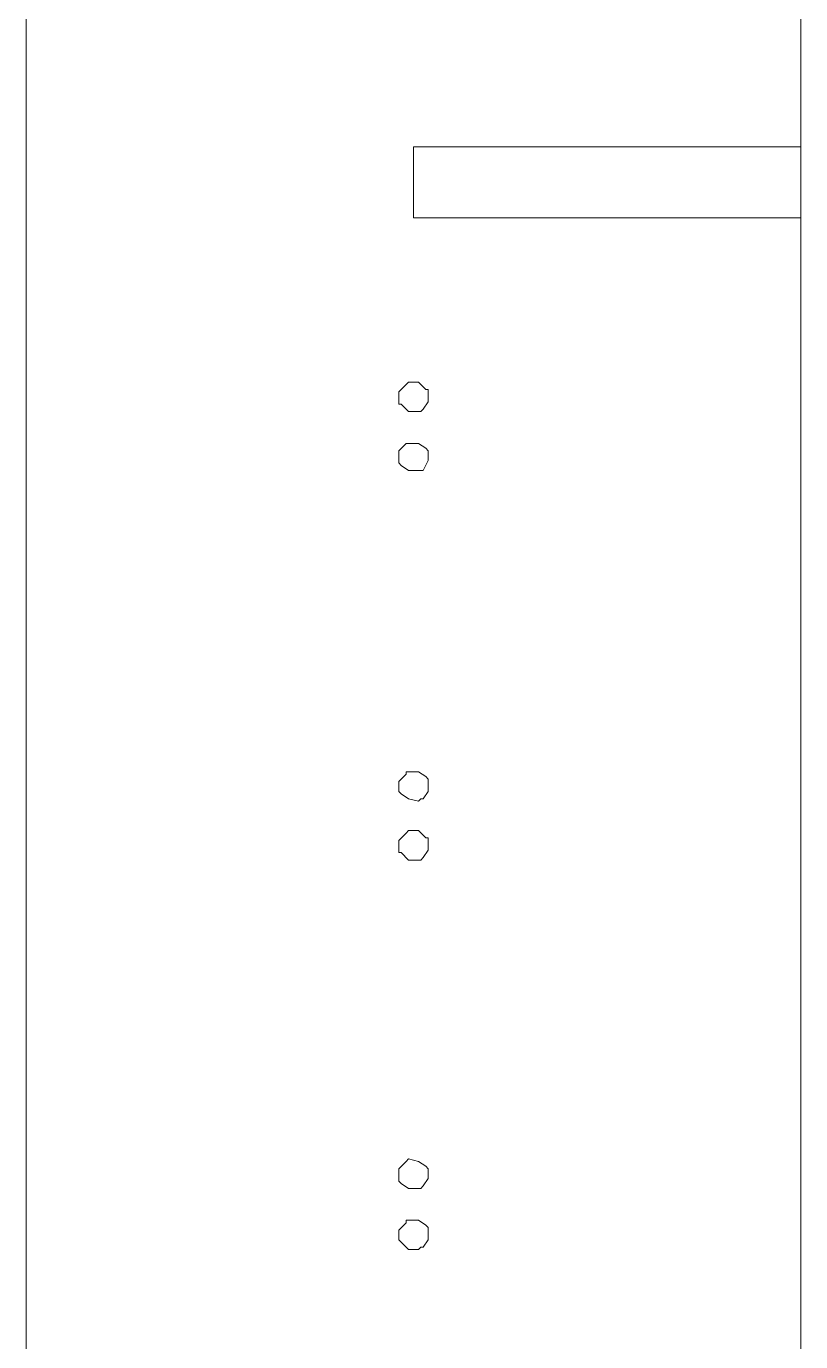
# Model space of a CAD drawing. Header units: inches. Extents: x -1.2 to 1.2, y -5.6 to 5.6.
# Drawn here: x -1.244 to 0, y 0.163 to 2.276 of the extents above; entities that cross this region are included whole.
import ezdxf

# ---------------------------------------------------------------- set-up
doc = ezdxf.new("R2010")
doc.units = ezdxf.units.IN
doc.header["$MEASUREMENT"] = 0
doc.layers.add('Layer 1', color=7, linetype='Continuous')

msp = doc.modelspace()

# ---------------------------------------------------------------- linework, layer by layer
at = {"layer": 'Layer 1', "lineweight": 9}
for points in [[(-1.2441, 4.5866), (-1.2441, 4.5866), (-1.2441, -5.5984), (-1.2441, -5.5984)], [(0, 4.5866), (0, 4.5866), (0, -5.5984), (0, -5.5984)], [(-0.622, 1.9685), (-0.622, 1.9685), (-0.622, 2.0827), (-0.622, 2.0827)], [(-0.622, 2.0827), (-0.622, 2.0827), (0, 2.0827), (0, 2.0827)], [(-0.622, 1.9685), (-0.622, 1.9685), (0, 1.9685), (0, 1.9685)], [(-0.6339, 1.7008), (-0.6339, 1.7008), (-0.6457, 1.689), (-0.6457, 1.689)], [(-0.6299, 1.7047), (-0.6299, 1.7047), (-0.6339, 1.7008), (-0.6339, 1.7008)], [(-0.6339, 1.7008), (-0.6339, 1.7008), (-0.6339, 1.7008), (-0.6339, 1.7008)], [(-0.6142, 1.7047), (-0.6142, 1.7047), (-0.6299, 1.7047), (-0.6299, 1.7047)], [(-0.6024, 1.6929), (-0.6024, 1.6929), (-0.6142, 1.7047), (-0.6142, 1.7047)], [(-0.5984, 1.6929), (-0.5984, 1.6929), (-0.6024, 1.6929), (-0.6024, 1.6929)], [(-0.5984, 1.689), (-0.5984, 1.689), (-0.5984, 1.6929), (-0.5984, 1.6929)], [(-0.6457, 1.689), (-0.6457, 1.689), (-0.6457, 1.6732), (-0.6457, 1.6732)], [(-0.6457, 1.6732), (-0.6457, 1.6732), (-0.6457, 1.6693), (-0.6457, 1.6693)], [(-0.6063, 1.6614), (-0.6063, 1.6614), (-0.5984, 1.6732), (-0.5984, 1.6732)], [(-0.5984, 1.6732), (-0.5984, 1.6732), (-0.5984, 1.689), (-0.5984, 1.689)], [(-0.6457, 1.6693), (-0.6457, 1.6693), (-0.6417, 1.6693), (-0.6417, 1.6693)], [(-0.6417, 1.6693), (-0.6417, 1.6693), (-0.6299, 1.6575), (-0.6299, 1.6575)], [(-0.6299, 1.6575), (-0.6299, 1.6575), (-0.6142, 1.6575), (-0.6142, 1.6575)], [(-0.6142, 1.6575), (-0.6142, 1.6575), (-0.6102, 1.6575), (-0.6102, 1.6575)], [(-0.6102, 1.6575), (-0.6102, 1.6575), (-0.6063, 1.6614), (-0.6063, 1.6614)], [(-0.6339, 1.6063), (-0.6339, 1.6063), (-0.6457, 1.5945), (-0.6457, 1.5945)], [(-0.6299, 1.6063), (-0.6299, 1.6063), (-0.6339, 1.6063), (-0.6339, 1.6063)], [(-0.6339, 1.6063), (-0.6339, 1.6063), (-0.6339, 1.6063), (-0.6339, 1.6063)], [(-0.6142, 1.6063), (-0.6142, 1.6063), (-0.6299, 1.6063), (-0.6299, 1.6063)], [(-0.6024, 1.5984), (-0.6024, 1.5984), (-0.6142, 1.6063), (-0.6142, 1.6063)], [(-0.6457, 1.5945), (-0.6457, 1.5945), (-0.6457, 1.5787), (-0.6457, 1.5787)], [(-0.5984, 1.5945), (-0.5984, 1.5945), (-0.6024, 1.5984), (-0.6024, 1.5984)], [(-0.5984, 1.5906), (-0.5984, 1.5906), (-0.5984, 1.5945), (-0.5984, 1.5945)], [(-0.5984, 1.5787), (-0.5984, 1.5787), (-0.5984, 1.5906), (-0.5984, 1.5906)], [(-0.6457, 1.5787), (-0.6457, 1.5787), (-0.6457, 1.5748), (-0.6457, 1.5748)], [(-0.6457, 1.5748), (-0.6457, 1.5748), (-0.6417, 1.5709), (-0.6417, 1.5709)], [(-0.6417, 1.5709), (-0.6417, 1.5709), (-0.6299, 1.563), (-0.6299, 1.563)], [(-0.6063, 1.563), (-0.6063, 1.563), (-0.5984, 1.5787), (-0.5984, 1.5787)], [(-0.6299, 1.563), (-0.6299, 1.563), (-0.6142, 1.563), (-0.6142, 1.563)], [(-0.6142, 1.563), (-0.6142, 1.563), (-0.6102, 1.563), (-0.6102, 1.563)], [(-0.6102, 1.563), (-0.6102, 1.563), (-0.6063, 1.563), (-0.6063, 1.563)], [(-0.6299, 1.0787), (-0.6299, 1.0787), (-0.6339, 1.0787), (-0.6339, 1.0787)], [(-0.6339, 1.0787), (-0.6339, 1.0787), (-0.6339, 1.0748), (-0.6339, 1.0748)], [(-0.6142, 1.0787), (-0.6142, 1.0787), (-0.6299, 1.0787), (-0.6299, 1.0787)], [(-0.6024, 1.0709), (-0.6024, 1.0709), (-0.6142, 1.0787), (-0.6142, 1.0787)], [(-0.6339, 1.0748), (-0.6339, 1.0748), (-0.6457, 1.063), (-0.6457, 1.063)], [(-0.6457, 1.063), (-0.6457, 1.063), (-0.6457, 1.0472), (-0.6457, 1.0472)], [(-0.5984, 1.0669), (-0.5984, 1.0669), (-0.6024, 1.0709), (-0.6024, 1.0709)], [(-0.5984, 1.063), (-0.5984, 1.063), (-0.5984, 1.0669), (-0.5984, 1.0669)], [(-0.5984, 1.0472), (-0.5984, 1.0472), (-0.5984, 1.063), (-0.5984, 1.063)], [(-0.6457, 1.0472), (-0.6457, 1.0472), (-0.6457, 1.0472), (-0.6457, 1.0472)], [(-0.6457, 1.0472), (-0.6457, 1.0472), (-0.6417, 1.0433), (-0.6417, 1.0433)], [(-0.6417, 1.0433), (-0.6417, 1.0433), (-0.6299, 1.0354), (-0.6299, 1.0354)], [(-0.6063, 1.0354), (-0.6063, 1.0354), (-0.5984, 1.0472), (-0.5984, 1.0472)], [(-0.6299, 1.0354), (-0.6299, 1.0354), (-0.6142, 1.0315), (-0.6142, 1.0315)], [(-0.6142, 1.0315), (-0.6142, 1.0315), (-0.6102, 1.0354), (-0.6102, 1.0354)], [(-0.6102, 1.0354), (-0.6102, 1.0354), (-0.6063, 1.0354), (-0.6063, 1.0354)], [(-0.6339, 0.9803), (-0.6339, 0.9803), (-0.6457, 0.9685), (-0.6457, 0.9685)], [(-0.6299, 0.9843), (-0.6299, 0.9843), (-0.6339, 0.9803), (-0.6339, 0.9803)], [(-0.6339, 0.9803), (-0.6339, 0.9803), (-0.6339, 0.9803), (-0.6339, 0.9803)], [(-0.6142, 0.9843), (-0.6142, 0.9843), (-0.6299, 0.9843), (-0.6299, 0.9843)], [(-0.6024, 0.9724), (-0.6024, 0.9724), (-0.6142, 0.9843), (-0.6142, 0.9843)], [(-0.5984, 0.9724), (-0.5984, 0.9724), (-0.6024, 0.9724), (-0.6024, 0.9724)], [(-0.5984, 0.9685), (-0.5984, 0.9685), (-0.5984, 0.9724), (-0.5984, 0.9724)], [(-0.6457, 0.9685), (-0.6457, 0.9685), (-0.6457, 0.9528), (-0.6457, 0.9528)], [(-0.6457, 0.9528), (-0.6457, 0.9528), (-0.6457, 0.9488), (-0.6457, 0.9488)], [(-0.6063, 0.9409), (-0.6063, 0.9409), (-0.5984, 0.9528), (-0.5984, 0.9528)], [(-0.5984, 0.9528), (-0.5984, 0.9528), (-0.5984, 0.9685), (-0.5984, 0.9685)], [(-0.6457, 0.9488), (-0.6457, 0.9488), (-0.6417, 0.9488), (-0.6417, 0.9488)], [(-0.6417, 0.9488), (-0.6417, 0.9488), (-0.6299, 0.937), (-0.6299, 0.937)], [(-0.6299, 0.937), (-0.6299, 0.937), (-0.6142, 0.937), (-0.6142, 0.937)], [(-0.6142, 0.937), (-0.6142, 0.937), (-0.6102, 0.937), (-0.6102, 0.937)], [(-0.6102, 0.937), (-0.6102, 0.937), (-0.6063, 0.9409), (-0.6063, 0.9409)], [(-0.6339, 0.4528), (-0.6339, 0.4528), (-0.6457, 0.4409), (-0.6457, 0.4409)], [(-0.6299, 0.4567), (-0.6299, 0.4567), (-0.6339, 0.4528), (-0.6339, 0.4528)], [(-0.6339, 0.4528), (-0.6339, 0.4528), (-0.6339, 0.4528), (-0.6339, 0.4528)], [(-0.6142, 0.4528), (-0.6142, 0.4528), (-0.6299, 0.4567), (-0.6299, 0.4567)], [(-0.6024, 0.4449), (-0.6024, 0.4449), (-0.6142, 0.4528), (-0.6142, 0.4528)], [(-0.5984, 0.4409), (-0.5984, 0.4409), (-0.6024, 0.4449), (-0.6024, 0.4449)], [(-0.6457, 0.4409), (-0.6457, 0.4409), (-0.6457, 0.4252), (-0.6457, 0.4252)], [(-0.6457, 0.4252), (-0.6457, 0.4252), (-0.6457, 0.4213), (-0.6457, 0.4213)], [(-0.6063, 0.4134), (-0.6063, 0.4134), (-0.5984, 0.4252), (-0.5984, 0.4252)], [(-0.5984, 0.4252), (-0.5984, 0.4252), (-0.5984, 0.4409), (-0.5984, 0.4409)], [(-0.5984, 0.4409), (-0.5984, 0.4409), (-0.5984, 0.4409), (-0.5984, 0.4409)], [(-0.6457, 0.4213), (-0.6457, 0.4213), (-0.6417, 0.4173), (-0.6417, 0.4173)], [(-0.6417, 0.4173), (-0.6417, 0.4173), (-0.6299, 0.4094), (-0.6299, 0.4094)], [(-0.6299, 0.4094), (-0.6299, 0.4094), (-0.6142, 0.4094), (-0.6142, 0.4094)], [(-0.6142, 0.4094), (-0.6142, 0.4094), (-0.6102, 0.4094), (-0.6102, 0.4094)], [(-0.6102, 0.4094), (-0.6102, 0.4094), (-0.6063, 0.4134), (-0.6063, 0.4134)], [(-0.6339, 0.3543), (-0.6339, 0.3543), (-0.6457, 0.3425), (-0.6457, 0.3425)], [(-0.6457, 0.3425), (-0.6457, 0.3425), (-0.6457, 0.3268), (-0.6457, 0.3268)], [(-0.6299, 0.3583), (-0.6299, 0.3583), (-0.6339, 0.3583), (-0.6339, 0.3583)], [(-0.6339, 0.3583), (-0.6339, 0.3583), (-0.6339, 0.3543), (-0.6339, 0.3543)], [(-0.6142, 0.3583), (-0.6142, 0.3583), (-0.6299, 0.3583), (-0.6299, 0.3583)], [(-0.6024, 0.3504), (-0.6024, 0.3504), (-0.6142, 0.3583), (-0.6142, 0.3583)], [(-0.5984, 0.3465), (-0.5984, 0.3465), (-0.6024, 0.3504), (-0.6024, 0.3504)], [(-0.5984, 0.3425), (-0.5984, 0.3425), (-0.5984, 0.3465), (-0.5984, 0.3465)], [(-0.5984, 0.3268), (-0.5984, 0.3268), (-0.5984, 0.3425), (-0.5984, 0.3425)], [(-0.6457, 0.3268), (-0.6457, 0.3268), (-0.6457, 0.3268), (-0.6457, 0.3268)], [(-0.6457, 0.3268), (-0.6457, 0.3268), (-0.6417, 0.3228), (-0.6417, 0.3228)], [(-0.6417, 0.3228), (-0.6417, 0.3228), (-0.6299, 0.311), (-0.6299, 0.311)], [(-0.6063, 0.315), (-0.6063, 0.315), (-0.5984, 0.3268), (-0.5984, 0.3268)], [(-0.6299, 0.311), (-0.6299, 0.311), (-0.6142, 0.311), (-0.6142, 0.311)], [(-0.6142, 0.311), (-0.6142, 0.311), (-0.6102, 0.315), (-0.6102, 0.315)], [(-0.6102, 0.315), (-0.6102, 0.315), (-0.6063, 0.315), (-0.6063, 0.315)]]:
    msp.add_open_spline(points, degree=3, dxfattribs=at)

doc.saveas('drawing.dxf')
